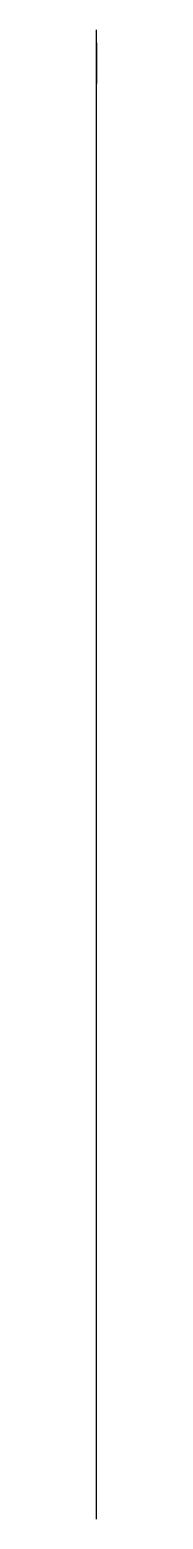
# Model space of a CAD drawing. Extents: x 302 to 303, y 212 to 688.
import ezdxf

# ---------------------------------------------------------------- set-up
doc = ezdxf.new("R2010")
doc.units = 0
doc.layers.get('0').update_dxf_attribs({"linetype": 'CONTINUOUS'})

msp = doc.modelspace()

# ---------------------------------------------------------------- linework, layer by layer
at = {"color": 7}
for p, q in [((302.500002, 212.5), (302.500002, 687.5)), ((302.500002, 683.389999), (302.500002, 670.389999)), ((302.499998, 212.5), (302.499998, 472.5))]:
    msp.add_line(p, q, dxfattribs=at)

doc.saveas('drawing.dxf')
